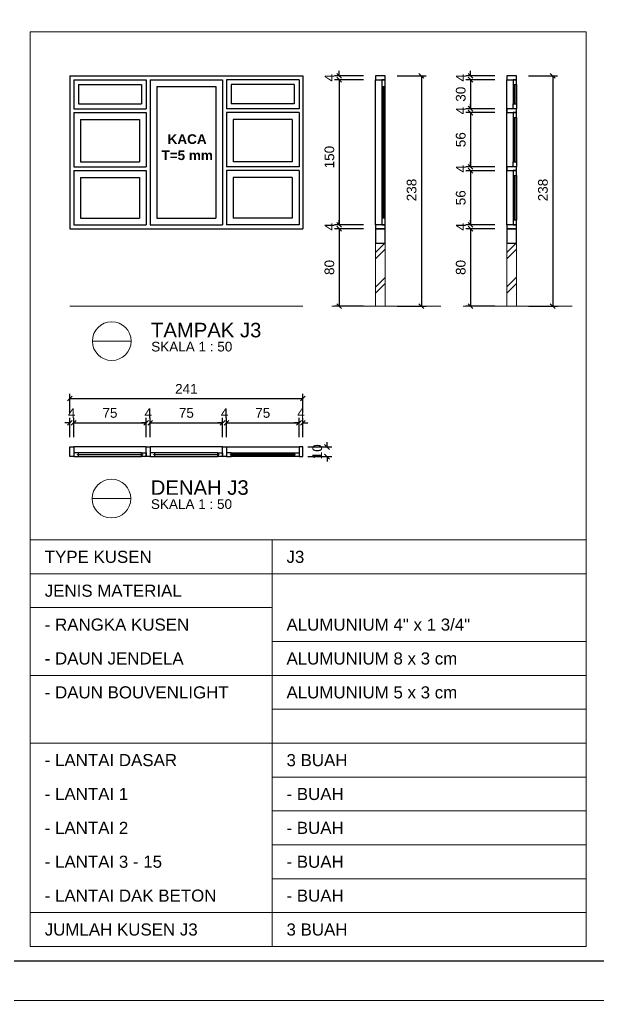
# Model space of a CAD drawing. Header units: millimetres. Extents: x -108 to 351, y -17 to 192.
# Drawn here: x 254.73 to 266.7, y -16.96 to 3.3 of the extents above; entities that cross this region are included whole.
import ezdxf
from ezdxf.enums import TextEntityAlignment as Align

# ---------------------------------------------------------------- set-up
doc = ezdxf.new("R2010")
doc.units = ezdxf.units.MM
doc.layers.get('defpoints').update_dxf_attribs({"color": 1})
for name, color, linetype, lineweight in [('ars', 11, 'Continuous', 0), ('BLK', 1, 'Continuous', 30), ('KOP', 7, 'Continuous', 20), ('KOP GARIS', 1, 'Continuous', 30), ('lan', 7, 'Continuous', 15), ('NOT', 7, 'Continuous', 20), ('tem', 5, 'Continuous', 20), ('u', 6, 'Continuous', 20), ('u @ 1', 6, 'Continuous', 20)]:
    doc.layers.add(name, color=color, linetype=linetype, lineweight=lineweight)
doc.layers.add('Kusen', color=30, linetype='Continuous')
doc.styles.get("Standard").update_dxf_attribs({"font": 'arial.ttf'})
doc.dimstyles.new('SK-50', dxfattribs={"dimscale": 0, "dimtxt": 0.2, "dimasz": 0.1, "dimexe": 0.1, "dimexo": 0, "dimgap": 0.1, "dimtad": 1, "dimdec": 0, "dimlfac": 50, "dimzin": 0, "dimdsep": 46, "dimtxsty": 'Standard', "dimblk": 'OBLIQUE', "dimcen": 0.09, "dimclrd": 256, "dimclre": 256, "dimclrt": 256, "dimadec": 0, "dimazin": 0, "dimtfac": 1, "dimtdec": 0, "dimtofl": 0, "dimtmove": 0, "dimatfit": 3, "dimldrblk": 'OBLIQUE', "dimfxl": 0, "dimtolj": 1, "dimtzin": 0, "dimarcsym": 0})

# ---------------------------------------------------------------- blocks, each defined once
blk = doc.blocks.new('KOPA2-TPAK r')
at = {"layer": 'KOP'}
blk.add_lwpolyline([(0, 0), (59.4, 0), (59.4, 42.135), (0, 42.135)], close=True, dxfattribs=at)
at = {"layer": 'KOP GARIS'}
blk.add_lwpolyline([(0.815, 0.815), (58.585, 0.815), (58.585, 41.32), (0.815, 41.32)], close=True, dxfattribs=at)
at = {"layer": 'KOP'}
for p in [(51.864, 6.612), (51.864, 6.212), (51.864, 5.812)]:
    blk.add_attdef('JUDUL', p, '', height=0.25, dxfattribs=at)
for tag, p in [('SKALA', (51.816, 4.913)), ('SKALA', (51.816, 4.602)), ('SKALA', (51.816, 4.312)), ('AR-00', (57.749, 3.195))]:
    blk.add_attdef(tag, text='', height=0.172, dxfattribs=at).set_placement(p, align=Align.MIDDLE_CENTER)
blk = doc.blocks.new('_Oblique')
at = {"color": 0, "linetype": 'ByBlock', "lineweight": -2}
blk.add_line((-0.5, -0.5), (0.5, 0.5), dxfattribs=at)
blk = doc.blocks.new('*D164')
at = {"layer": 'defpoints', "color": 0, "transparency": 16777216}
for p in [(255.853, -5.03), (255.773, -5.33), (255.853, -5.33)]:
    blk.add_point(p, dxfattribs=at)
at = {"layer": 'u', "lineweight": -2, "transparency": 16777216}
for p, q in [((255.773, -5.03), (255.673, -5.03)), ((255.773, -5.33), (255.773, -4.93)), ((255.853, -5.33), (255.853, -4.93)), ((255.853, -5.03), (255.953, -5.03))]:
    blk.add_line(p, q, dxfattribs=at)
at = {"layer": 'u', "lineweight": -2, "transparency": 16777216, "xscale": 0.1, "yscale": 0.1, "zscale": 0.1}
blk.add_blockref('_Oblique', (255.773, -5.03), dxfattribs=at)
at = {"layer": 'u', "lineweight": -2, "transparency": 16777216, "xscale": 0.1, "yscale": 0.1, "zscale": 0.1, "rotation": 180}
blk.add_blockref('_Oblique', (255.853, -5.03), dxfattribs=at)
at = {"layer": 'u', "transparency": 16777216, "insert": (255.813, -4.83), "char_height": 0.2, "attachment_point": 5}
blk.add_mtext('\\A1;4', dxfattribs=at)
blk = doc.blocks.new('*D66')
at = {"layer": 'defpoints', "color": 0, "transparency": 16777216}
for p in [(257.353, -5.03), (255.853, -5.33), (257.353, -5.33)]:
    blk.add_point(p, dxfattribs=at)
at = {"layer": 'u', "lineweight": -2, "transparency": 16777216}
for p, q in [((255.853, -5.33), (255.853, -4.93)), ((255.853, -5.03), (257.353, -5.03)), ((257.353, -5.33), (257.353, -4.93))]:
    blk.add_line(p, q, dxfattribs=at)
at = {"layer": 'u', "lineweight": -2, "transparency": 16777216, "xscale": 0.1, "yscale": 0.1, "zscale": 0.1, "rotation": 180}
blk.add_blockref('_Oblique', (255.853, -5.03), dxfattribs=at)
at = {"layer": 'u', "lineweight": -2, "transparency": 16777216, "xscale": 0.1, "yscale": 0.1, "zscale": 0.1}
blk.add_blockref('_Oblique', (257.353, -5.03), dxfattribs=at)
at = {"layer": 'u', "transparency": 16777216, "insert": (256.603, -4.828), "char_height": 0.2, "attachment_point": 5}
blk.add_mtext('\\A1;75', dxfattribs=at)
blk = doc.blocks.new('*D165')
at = {"layer": 'defpoints', "color": 0, "transparency": 16777216}
for p in [(257.433, -5.03), (257.353, -5.33), (257.433, -5.33)]:
    blk.add_point(p, dxfattribs=at)
at = {"layer": 'u', "lineweight": -2, "transparency": 16777216}
for p, q in [((257.353, -5.03), (257.253, -5.03)), ((257.353, -5.33), (257.353, -4.93)), ((257.433, -5.33), (257.433, -4.93)), ((257.433, -5.03), (257.533, -5.03))]:
    blk.add_line(p, q, dxfattribs=at)
at = {"layer": 'u', "lineweight": -2, "transparency": 16777216, "xscale": 0.1, "yscale": 0.1, "zscale": 0.1}
blk.add_blockref('_Oblique', (257.353, -5.03), dxfattribs=at)
at = {"layer": 'u', "lineweight": -2, "transparency": 16777216, "xscale": 0.1, "yscale": 0.1, "zscale": 0.1, "rotation": 180}
blk.add_blockref('_Oblique', (257.433, -5.03), dxfattribs=at)
at = {"layer": 'u', "transparency": 16777216, "insert": (257.393, -4.83), "char_height": 0.2, "attachment_point": 5}
blk.add_mtext('\\A1;4', dxfattribs=at)
blk = doc.blocks.new('*D166')
at = {"layer": 'defpoints', "color": 0, "transparency": 16777216}
for p in [(261.844, 2.059), (261.344, -0.941), (261.844, -0.941)]:
    blk.add_point(p, dxfattribs=at)
at = {"layer": 'u', "lineweight": -2, "transparency": 16777216}
for p, q in [((261.844, 2.059), (261.244, 2.059)), ((261.344, 2.059), (261.344, -0.941)), ((261.844, -0.941), (261.244, -0.941))]:
    blk.add_line(p, q, dxfattribs=at)
at = {"layer": 'u', "lineweight": -2, "transparency": 16777216, "xscale": 0.1, "yscale": 0.1, "zscale": 0.1}
for p, rotation in [((261.344, 2.059), 90), ((261.344, -0.941), 270)]:
    blk.add_blockref('_Oblique', p, dxfattribs=dict(at, rotation=rotation))
at = {"layer": 'u', "transparency": 16777216, "insert": (261.142, 0.459), "char_height": 0.2, "attachment_point": 5, "rotation": 90}
blk.add_mtext('\\A1;150', dxfattribs=at)
blk = doc.blocks.new('*D167')
at = {"layer": 'defpoints', "color": 0, "transparency": 16777216}
for p in [(261.344, 2.059), (261.844, 2.139), (261.844, 2.059)]:
    blk.add_point(p, dxfattribs=at)
at = {"layer": 'u', "lineweight": -2, "transparency": 16777216}
for p, q in [((261.344, 2.139), (261.344, 2.239)), ((261.844, 2.139), (261.244, 2.139)), ((261.844, 2.059), (261.244, 2.059)), ((261.344, 2.059), (261.344, 1.959))]:
    blk.add_line(p, q, dxfattribs=at)
at = {"layer": 'u', "lineweight": -2, "transparency": 16777216, "xscale": 0.1, "yscale": 0.1, "zscale": 0.1}
for p, rotation in [((261.344, 2.139), 270), ((261.344, 2.059), 90)]:
    blk.add_blockref('_Oblique', p, dxfattribs=dict(at, rotation=rotation))
at = {"layer": 'u', "transparency": 16777216, "insert": (261.144, 2.099), "char_height": 0.2, "attachment_point": 5, "rotation": 90}
blk.add_mtext('\\A1;4', dxfattribs=at)
blk = doc.blocks.new('*D168')
at = {"layer": 'defpoints', "color": 0, "transparency": 16777216}
for p in [(261.844, -0.941), (261.344, -1.021), (261.844, -1.021)]:
    blk.add_point(p, dxfattribs=at)
at = {"layer": 'u', "lineweight": -2, "transparency": 16777216}
for p, q in [((261.844, -0.941), (261.244, -0.941)), ((261.344, -0.941), (261.344, -0.841)), ((261.844, -1.021), (261.244, -1.021)), ((261.344, -1.021), (261.344, -1.121))]:
    blk.add_line(p, q, dxfattribs=at)
at = {"layer": 'u', "lineweight": -2, "transparency": 16777216, "xscale": 0.1, "yscale": 0.1, "zscale": 0.1}
for p, rotation in [((261.344, -0.941), 270), ((261.344, -1.021), 90)]:
    blk.add_blockref('_Oblique', p, dxfattribs=dict(at, rotation=rotation))
at = {"layer": 'u', "transparency": 16777216, "insert": (261.144, -0.981), "char_height": 0.2, "attachment_point": 5, "rotation": 90}
blk.add_mtext('\\A1;4', dxfattribs=at)
blk = doc.blocks.new('*D67')
at = {"layer": 'defpoints', "color": 0, "transparency": 16777216}
for p in [(261.844, -1.021), (261.344, -2.621), (261.844, -2.621)]:
    blk.add_point(p, dxfattribs=at)
at = {"layer": 'u', "lineweight": -2, "transparency": 16777216}
for p, q in [((261.844, -1.021), (261.244, -1.021)), ((261.344, -1.021), (261.344, -2.621)), ((261.844, -2.621), (261.244, -2.621))]:
    blk.add_line(p, q, dxfattribs=at)
at = {"layer": 'u', "lineweight": -2, "transparency": 16777216, "xscale": 0.1, "yscale": 0.1, "zscale": 0.1}
for p, rotation in [((261.344, -1.021), 90), ((261.344, -2.621), 270)]:
    blk.add_blockref('_Oblique', p, dxfattribs=dict(at, rotation=rotation))
at = {"layer": 'u', "transparency": 16777216, "insert": (261.142, -1.821), "char_height": 0.2, "attachment_point": 5, "rotation": 90}
blk.add_mtext('\\A1;80', dxfattribs=at)
blk = doc.blocks.new('*D169')
at = {"layer": 'defpoints', "color": 0, "transparency": 16777216}
for p in [(262.544, 2.139), (262.544, -2.621), (263.044, -2.621)]:
    blk.add_point(p, dxfattribs=at)
at = {"layer": 'u', "lineweight": -2, "transparency": 16777216}
for p, q in [((262.544, 2.139), (263.144, 2.139)), ((263.044, 2.139), (263.044, -2.621)), ((262.544, -2.621), (263.144, -2.621))]:
    blk.add_line(p, q, dxfattribs=at)
at = {"layer": 'u', "lineweight": -2, "transparency": 16777216, "xscale": 0.1, "yscale": 0.1, "zscale": 0.1}
for p, rotation in [((263.044, 2.139), 90), ((263.044, -2.621), 270)]:
    blk.add_blockref('_Oblique', p, dxfattribs=dict(at, rotation=rotation))
at = {"layer": 'u', "transparency": 16777216, "insert": (262.842, -0.221), "char_height": 0.2, "attachment_point": 5, "rotation": 90}
blk.add_mtext('\\A1;238', dxfattribs=at)
blk = doc.blocks.new('*D68')
at = {"layer": 'defpoints', "color": 0, "transparency": 16777216}
for p in [(260.693, -5.53), (260.693, -5.73), (261.093, -5.73)]:
    blk.add_point(p, dxfattribs=at)
at = {"layer": 'u', "lineweight": -2, "transparency": 16777216}
for p, q in [((261.093, -5.53), (261.093, -5.43)), ((260.693, -5.53), (261.193, -5.53)), ((260.693, -5.73), (261.193, -5.73)), ((261.093, -5.73), (261.093, -5.83))]:
    blk.add_line(p, q, dxfattribs=at)
at = {"layer": 'u', "lineweight": -2, "transparency": 16777216, "xscale": 0.1, "yscale": 0.1, "zscale": 0.1}
for p, rotation in [((261.093, -5.53), 270), ((261.093, -5.73), 90)]:
    blk.add_blockref('_Oblique', p, dxfattribs=dict(at, rotation=rotation))
at = {"layer": 'u', "transparency": 16777216, "insert": (260.891, -5.63), "char_height": 0.2, "attachment_point": 5, "rotation": 90}
blk.add_mtext('\\A1;10', dxfattribs=at)
blk = doc.blocks.new('Ndtpd')
blk.add_line((0.747, 0), (-0.747, 0))
blk.add_circle((0, 0), 0.747)
at = {"flags": 4}
for tag, height, p in [('NO', 0.5, (0, 0.148)), ('NOLBR', 0.3, (0, -0.398))]:
    blk.add_attdef(tag, text='', height=height, dxfattribs=at).set_placement(p, align=Align.CENTER)
for tag, p, height in [('NDTPD', (1.516, 0.148), 0.5), ('SKALA', (1.523, -0.398), 0.3)]:
    blk.add_attdef(tag, p, '', height=height, dxfattribs=at)
blk = doc.blocks.new('*D170')
at = {"layer": 'defpoints', "color": 0, "transparency": 16777216}
for p in [(258.933, -5.03), (257.433, -5.33), (258.933, -5.33)]:
    blk.add_point(p, dxfattribs=at)
at = {"layer": 'u', "lineweight": -2, "transparency": 16777216}
for p, q in [((257.433, -5.33), (257.433, -4.93)), ((257.433, -5.03), (258.933, -5.03)), ((258.933, -5.33), (258.933, -4.93))]:
    blk.add_line(p, q, dxfattribs=at)
at = {"layer": 'u', "lineweight": -2, "transparency": 16777216, "xscale": 0.1, "yscale": 0.1, "zscale": 0.1, "rotation": 180}
blk.add_blockref('_Oblique', (257.433, -5.03), dxfattribs=at)
at = {"layer": 'u', "lineweight": -2, "transparency": 16777216, "xscale": 0.1, "yscale": 0.1, "zscale": 0.1}
blk.add_blockref('_Oblique', (258.933, -5.03), dxfattribs=at)
at = {"layer": 'u', "transparency": 16777216, "insert": (258.183, -4.828), "char_height": 0.2, "attachment_point": 5}
blk.add_mtext('\\A1;75', dxfattribs=at)
blk = doc.blocks.new('*D171')
at = {"layer": 'defpoints', "color": 0, "transparency": 16777216}
for p in [(259.013, -5.03), (258.933, -5.33), (259.013, -5.33)]:
    blk.add_point(p, dxfattribs=at)
at = {"layer": 'u', "lineweight": -2, "transparency": 16777216}
for p, q in [((258.933, -5.03), (258.833, -5.03)), ((258.933, -5.33), (258.933, -4.93)), ((259.013, -5.33), (259.013, -4.93)), ((259.013, -5.03), (259.113, -5.03))]:
    blk.add_line(p, q, dxfattribs=at)
at = {"layer": 'u', "lineweight": -2, "transparency": 16777216, "xscale": 0.1, "yscale": 0.1, "zscale": 0.1}
blk.add_blockref('_Oblique', (258.933, -5.03), dxfattribs=at)
at = {"layer": 'u', "lineweight": -2, "transparency": 16777216, "xscale": 0.1, "yscale": 0.1, "zscale": 0.1, "rotation": 180}
blk.add_blockref('_Oblique', (259.013, -5.03), dxfattribs=at)
at = {"layer": 'u', "transparency": 16777216, "insert": (258.973, -4.83), "char_height": 0.2, "attachment_point": 5}
blk.add_mtext('\\A1;4', dxfattribs=at)
blk = doc.blocks.new('*D69')
at = {"layer": 'defpoints', "color": 0, "transparency": 16777216}
for p in [(260.593, -4.53), (255.773, -4.83), (260.593, -4.83)]:
    blk.add_point(p, dxfattribs=at)
at = {"layer": 'u', "lineweight": -2, "transparency": 16777216}
for p, q in [((255.773, -4.83), (255.773, -4.43)), ((260.593, -4.83), (260.593, -4.43)), ((255.773, -4.53), (260.593, -4.53))]:
    blk.add_line(p, q, dxfattribs=at)
at = {"layer": 'u', "lineweight": -2, "transparency": 16777216, "xscale": 0.1, "yscale": 0.1, "zscale": 0.1, "rotation": 180}
blk.add_blockref('_Oblique', (255.773, -4.53), dxfattribs=at)
at = {"layer": 'u', "lineweight": -2, "transparency": 16777216, "xscale": 0.1, "yscale": 0.1, "zscale": 0.1}
blk.add_blockref('_Oblique', (260.593, -4.53), dxfattribs=at)
at = {"layer": 'u', "transparency": 16777216, "insert": (258.183, -4.329), "char_height": 0.2, "attachment_point": 5}
blk.add_mtext('\\A1;241', dxfattribs=at)
blk = doc.blocks.new('*D172')
at = {"layer": 'defpoints', "color": 0, "transparency": 16777216}
for p in [(264.56, 0.179), (264.06, -0.941), (264.56, -0.941)]:
    blk.add_point(p, dxfattribs=at)
at = {"layer": 'u', "lineweight": -2, "transparency": 16777216}
for p, q in [((264.56, 0.179), (263.96, 0.179)), ((264.06, 0.179), (264.06, -0.941)), ((264.56, -0.941), (263.96, -0.941))]:
    blk.add_line(p, q, dxfattribs=at)
at = {"layer": 'u', "lineweight": -2, "transparency": 16777216, "xscale": 0.1, "yscale": 0.1, "zscale": 0.1}
for p, rotation in [((264.06, 0.179), 90), ((264.06, -0.941), 270)]:
    blk.add_blockref('_Oblique', p, dxfattribs=dict(at, rotation=rotation))
at = {"layer": 'u', "transparency": 16777216, "insert": (263.858, -0.381), "char_height": 0.2, "attachment_point": 5, "rotation": 90}
blk.add_mtext('\\A1;56', dxfattribs=at)
blk = doc.blocks.new('*D173')
at = {"layer": 'defpoints', "color": 0, "transparency": 16777216}
for p in [(264.06, 2.059), (264.56, 2.139), (264.56, 2.059)]:
    blk.add_point(p, dxfattribs=at)
at = {"layer": 'u', "lineweight": -2, "transparency": 16777216}
for p, q in [((264.06, 2.139), (264.06, 2.239)), ((264.56, 2.139), (263.96, 2.139)), ((264.56, 2.059), (263.96, 2.059)), ((264.06, 2.059), (264.06, 1.959))]:
    blk.add_line(p, q, dxfattribs=at)
at = {"layer": 'u', "lineweight": -2, "transparency": 16777216, "xscale": 0.1, "yscale": 0.1, "zscale": 0.1}
for p, rotation in [((264.06, 2.139), 270), ((264.06, 2.059), 90)]:
    blk.add_blockref('_Oblique', p, dxfattribs=dict(at, rotation=rotation))
at = {"layer": 'u', "transparency": 16777216, "insert": (263.86, 2.099), "char_height": 0.2, "attachment_point": 5, "rotation": 90}
blk.add_mtext('\\A1;4', dxfattribs=at)
blk = doc.blocks.new('*D174')
at = {"layer": 'defpoints', "color": 0, "transparency": 16777216}
for p in [(264.56, -0.941), (264.06, -1.021), (264.56, -1.021)]:
    blk.add_point(p, dxfattribs=at)
at = {"layer": 'u', "lineweight": -2, "transparency": 16777216}
for p, q in [((264.56, -0.941), (263.96, -0.941)), ((264.06, -0.941), (264.06, -0.841)), ((264.56, -1.021), (263.96, -1.021)), ((264.06, -1.021), (264.06, -1.121))]:
    blk.add_line(p, q, dxfattribs=at)
at = {"layer": 'u', "lineweight": -2, "transparency": 16777216, "xscale": 0.1, "yscale": 0.1, "zscale": 0.1}
for p, rotation in [((264.06, -0.941), 270), ((264.06, -1.021), 90)]:
    blk.add_blockref('_Oblique', p, dxfattribs=dict(at, rotation=rotation))
at = {"layer": 'u', "transparency": 16777216, "insert": (263.86, -0.981), "char_height": 0.2, "attachment_point": 5, "rotation": 90}
blk.add_mtext('\\A1;4', dxfattribs=at)
blk = doc.blocks.new('*D70')
at = {"layer": 'defpoints', "color": 0, "transparency": 16777216}
for p in [(264.56, -1.021), (264.06, -2.621), (264.56, -2.621)]:
    blk.add_point(p, dxfattribs=at)
at = {"layer": 'u', "lineweight": -2, "transparency": 16777216}
for p, q in [((264.56, -1.021), (263.96, -1.021)), ((264.06, -1.021), (264.06, -2.621)), ((264.56, -2.621), (263.96, -2.621))]:
    blk.add_line(p, q, dxfattribs=at)
at = {"layer": 'u', "lineweight": -2, "transparency": 16777216, "xscale": 0.1, "yscale": 0.1, "zscale": 0.1}
for p, rotation in [((264.06, -1.021), 90), ((264.06, -2.621), 270)]:
    blk.add_blockref('_Oblique', p, dxfattribs=dict(at, rotation=rotation))
at = {"layer": 'u', "transparency": 16777216, "insert": (263.858, -1.821), "char_height": 0.2, "attachment_point": 5, "rotation": 90}
blk.add_mtext('\\A1;80', dxfattribs=at)
blk = doc.blocks.new('*D175')
at = {"layer": 'defpoints', "color": 0, "transparency": 16777216}
for p in [(265.26, 2.139), (265.26, -2.621), (265.76, -2.621)]:
    blk.add_point(p, dxfattribs=at)
at = {"layer": 'u', "lineweight": -2, "transparency": 16777216}
for p, q in [((265.26, 2.139), (265.86, 2.139)), ((265.76, 2.139), (265.76, -2.621)), ((265.26, -2.621), (265.86, -2.621))]:
    blk.add_line(p, q, dxfattribs=at)
at = {"layer": 'u', "lineweight": -2, "transparency": 16777216, "xscale": 0.1, "yscale": 0.1, "zscale": 0.1}
for p, rotation in [((265.76, 2.139), 90), ((265.76, -2.621), 270)]:
    blk.add_blockref('_Oblique', p, dxfattribs=dict(at, rotation=rotation))
at = {"layer": 'u', "transparency": 16777216, "insert": (265.558, -0.221), "char_height": 0.2, "attachment_point": 5, "rotation": 90}
blk.add_mtext('\\A1;238', dxfattribs=at)
blk = doc.blocks.new('*D176')
at = {"layer": 'defpoints', "color": 0, "transparency": 16777216}
for p in [(264.56, 1.379), (264.06, 0.259), (264.56, 0.259)]:
    blk.add_point(p, dxfattribs=at)
at = {"layer": 'u', "lineweight": -2, "transparency": 16777216}
for p, q in [((264.56, 1.379), (263.96, 1.379)), ((264.06, 1.379), (264.06, 0.259)), ((264.56, 0.259), (263.96, 0.259))]:
    blk.add_line(p, q, dxfattribs=at)
at = {"layer": 'u', "lineweight": -2, "transparency": 16777216, "xscale": 0.1, "yscale": 0.1, "zscale": 0.1}
for p, rotation in [((264.06, 1.379), 90), ((264.06, 0.259), 270)]:
    blk.add_blockref('_Oblique', p, dxfattribs=dict(at, rotation=rotation))
at = {"layer": 'u', "transparency": 16777216, "insert": (263.858, 0.819), "char_height": 0.2, "attachment_point": 5, "rotation": 90}
blk.add_mtext('\\A1;56', dxfattribs=at)
blk = doc.blocks.new('*D177')
at = {"layer": 'defpoints', "color": 0, "transparency": 16777216}
for p in [(264.56, 0.259), (264.06, 0.179), (264.56, 0.179)]:
    blk.add_point(p, dxfattribs=at)
at = {"layer": 'u', "lineweight": -2, "transparency": 16777216}
for p, q in [((264.56, 0.259), (263.96, 0.259)), ((264.06, 0.259), (264.06, 0.359)), ((264.56, 0.179), (263.96, 0.179)), ((264.06, 0.179), (264.06, 0.079))]:
    blk.add_line(p, q, dxfattribs=at)
at = {"layer": 'u', "lineweight": -2, "transparency": 16777216, "xscale": 0.1, "yscale": 0.1, "zscale": 0.1}
for p, rotation in [((264.06, 0.259), 270), ((264.06, 0.179), 90)]:
    blk.add_blockref('_Oblique', p, dxfattribs=dict(at, rotation=rotation))
at = {"layer": 'u', "transparency": 16777216, "insert": (263.86, 0.219), "char_height": 0.2, "attachment_point": 5, "rotation": 90}
blk.add_mtext('\\A1;4', dxfattribs=at)
blk = doc.blocks.new('*D178')
at = {"layer": 'defpoints', "color": 0, "transparency": 16777216}
for p in [(264.56, 1.459), (264.06, 1.379), (264.56, 1.379)]:
    blk.add_point(p, dxfattribs=at)
at = {"layer": 'u', "lineweight": -2, "transparency": 16777216}
for p, q in [((264.56, 1.459), (263.96, 1.459)), ((264.06, 1.459), (264.06, 1.559)), ((264.56, 1.379), (263.96, 1.379)), ((264.06, 1.379), (264.06, 1.279))]:
    blk.add_line(p, q, dxfattribs=at)
at = {"layer": 'u', "lineweight": -2, "transparency": 16777216, "xscale": 0.1, "yscale": 0.1, "zscale": 0.1}
for p, rotation in [((264.06, 1.459), 270), ((264.06, 1.379), 90)]:
    blk.add_blockref('_Oblique', p, dxfattribs=dict(at, rotation=rotation))
at = {"layer": 'u', "transparency": 16777216, "insert": (263.86, 1.419), "char_height": 0.2, "attachment_point": 5, "rotation": 90}
blk.add_mtext('\\A1;4', dxfattribs=at)
blk = doc.blocks.new('*D179')
at = {"layer": 'defpoints', "color": 0, "transparency": 16777216}
for p in [(264.56, 2.059), (264.06, 1.459), (264.56, 1.459)]:
    blk.add_point(p, dxfattribs=at)
at = {"layer": 'u', "lineweight": -2, "transparency": 16777216}
for p, q in [((264.56, 2.059), (263.96, 2.059)), ((264.06, 2.059), (264.06, 1.459)), ((264.56, 1.459), (263.96, 1.459))]:
    blk.add_line(p, q, dxfattribs=at)
at = {"layer": 'u', "lineweight": -2, "transparency": 16777216, "xscale": 0.1, "yscale": 0.1, "zscale": 0.1}
for p, rotation in [((264.06, 2.059), 90), ((264.06, 1.459), 270)]:
    blk.add_blockref('_Oblique', p, dxfattribs=dict(at, rotation=rotation))
at = {"layer": 'u', "transparency": 16777216, "insert": (263.858, 1.759), "char_height": 0.2, "attachment_point": 5, "rotation": 90}
blk.add_mtext('\\A1;30', dxfattribs=at)
blk = doc.blocks.new('BV 241')
at = {"layer": 'Kusen'}
for p, q in [((-0.415, 0), (-1.165, 0)), ((-1.115, 0.1), (-0.465, 0.1)), ((-0.465, 0.06), (-1.115, 0.06)), ((-0.375, 0), (0.375, 0)), ((0.325, 0.1), (-0.325, 0.1)), ((-0.325, 0.06), (0.325, 0.06)), ((1.115, 0.1), (0.465, 0.1)), ((0.465, 0.06), (1.115, 0.06)), ((0.415, 0), (1.165, 0))]:
    blk.add_line(p, q, dxfattribs=at)
for points in [[(-1.205, 0), (-1.165, 0), (-1.165, 0.1), (-1.205, 0.1)], [(-0.375, 0), (-0.415, 0), (-0.415, 0.1), (-0.375, 0.1)], [(0.415, 0), (0.375, 0), (0.375, 0.1), (0.415, 0.1)], [(1.205, 0), (1.165, 0), (1.165, 0.1), (1.205, 0.1)]]:
    blk.add_lwpolyline(points, close=True, dxfattribs=at)
for points in [[(-1.115, 0.0775), (-1.115, 0.06), (-1.165, 0.06), (-1.165, 0.1), (-1.115, 0.1), (-1.115, 0.0825), (-1.125, 0.0825), (-1.125, 0.0775), (-1.115, 0.0775)], [(-0.465, 0.0775), (-0.465, 0.06), (-0.415, 0.06), (-0.415, 0.1), (-0.465, 0.1), (-0.465, 0.0825), (-0.455, 0.0825), (-0.455, 0.0775), (-0.465, 0.0775)], [(-0.325, 0.0775), (-0.325, 0.06), (-0.375, 0.06), (-0.375, 0.1), (-0.325, 0.1), (-0.325, 0.0825), (-0.335, 0.0825), (-0.335, 0.0775), (-0.325, 0.0775)], [(0.325, 0.0775), (0.325, 0.06), (0.375, 0.06), (0.375, 0.1), (0.325, 0.1), (0.325, 0.0825), (0.335, 0.0825), (0.335, 0.0775), (0.325, 0.0775)], [(0.465, 0.0775), (0.465, 0.06), (0.415, 0.06), (0.415, 0.1), (0.465, 0.1), (0.465, 0.0825), (0.455, 0.0825), (0.455, 0.0775), (0.465, 0.0775)], [(1.115, 0.0775), (1.115, 0.06), (1.165, 0.06), (1.165, 0.1), (1.115, 0.1), (1.115, 0.0825), (1.125, 0.0825), (1.125, 0.0775), (1.115, 0.0775)]]:
    blk.add_lwpolyline(points, dxfattribs=at)
at = {"layer": 'Kusen', "color": 141}
for points in [[(-1.125, 0.0775), (-0.455, 0.0775), (-0.455, 0.0825), (-1.125, 0.0825)], [(0.335, 0.0775), (-0.335, 0.0775), (-0.335, 0.0825), (0.335, 0.0825)], [(1.125, 0.0775), (0.455, 0.0775), (0.455, 0.0825), (1.125, 0.0825)]]:
    blk.add_lwpolyline(points, close=True, dxfattribs=at)
blk = doc.blocks.new('*D180')
at = {"layer": 'defpoints', "color": 0, "transparency": 16777216}
for p in [(260.513, -5.03), (259.013, -5.33), (260.513, -5.33)]:
    blk.add_point(p, dxfattribs=at)
at = {"layer": 'u', "lineweight": -2, "transparency": 16777216}
for p, q in [((259.013, -5.33), (259.013, -4.93)), ((259.013, -5.03), (260.513, -5.03)), ((260.513, -5.33), (260.513, -4.93))]:
    blk.add_line(p, q, dxfattribs=at)
at = {"layer": 'u', "lineweight": -2, "transparency": 16777216, "xscale": 0.1, "yscale": 0.1, "zscale": 0.1, "rotation": 180}
blk.add_blockref('_Oblique', (259.013, -5.03), dxfattribs=at)
at = {"layer": 'u', "lineweight": -2, "transparency": 16777216, "xscale": 0.1, "yscale": 0.1, "zscale": 0.1}
blk.add_blockref('_Oblique', (260.513, -5.03), dxfattribs=at)
at = {"layer": 'u', "transparency": 16777216, "insert": (259.763, -4.828), "char_height": 0.2, "attachment_point": 5}
blk.add_mtext('\\A1;75', dxfattribs=at)
blk = doc.blocks.new('*D181')
at = {"layer": 'defpoints', "color": 0, "transparency": 16777216}
for p in [(260.593, -5.03), (260.513, -5.33), (260.593, -5.33)]:
    blk.add_point(p, dxfattribs=at)
at = {"layer": 'u', "lineweight": -2, "transparency": 16777216}
for p, q in [((260.513, -5.03), (260.413, -5.03)), ((260.513, -5.33), (260.513, -4.93)), ((260.593, -5.33), (260.593, -4.93)), ((260.593, -5.03), (260.693, -5.03))]:
    blk.add_line(p, q, dxfattribs=at)
at = {"layer": 'u', "lineweight": -2, "transparency": 16777216, "xscale": 0.1, "yscale": 0.1, "zscale": 0.1}
blk.add_blockref('_Oblique', (260.513, -5.03), dxfattribs=at)
at = {"layer": 'u', "lineweight": -2, "transparency": 16777216, "xscale": 0.1, "yscale": 0.1, "zscale": 0.1, "rotation": 180}
blk.add_blockref('_Oblique', (260.593, -5.03), dxfattribs=at)
at = {"layer": 'u', "transparency": 16777216, "insert": (260.553, -4.83), "char_height": 0.2, "attachment_point": 5}
blk.add_mtext('\\A1;4', dxfattribs=at)

msp = doc.modelspace()

# ---------------------------------------------------------------- hatches: boundary and pattern name
at = {"layer": 'ars'}
h = msp.add_hatch(dxfattribs=at)
h.set_pattern_fill('TEMBOK', color=256, scale=0.502197)
h.set_pattern_definition([(225, (272.43883, 87.5378), (0.355107, -0.355107), []), (225, (272.3133, 87.5378), (0.355107, -0.355107), [])])
h.paths.add_polyline_path([(262.29412, -2.62093), (262.29412, -1.32093), (262.09412, -1.32093), (262.09412, -2.62093)])
h = msp.add_hatch(dxfattribs=at)
h.set_pattern_fill('TEMBOK', color=256, scale=0.502197)
h.set_pattern_definition([(225, (275.15403, 87.5378), (0.355107, -0.355107), []), (225, (275.0285, 87.5378), (0.355107, -0.355107), [])])
h.paths.add_polyline_path([(265.0102, -2.62093), (265.0102, -1.32093), (264.8102, -1.32093), (264.8102, -2.62093)])

# ---------------------------------------------------------------- linework, layer by layer
msp.add_lwpolyline([(262.25412, 1.91907), (262.25412, -0.80093), (262.26412, -0.80093), (262.26412, 1.91907)], close=True, dxfattribs=at)
for points in [[(264.9802, 1.55907), (264.9802, 1.95907), (264.9702, 1.95907), (264.9702, 1.55907)], [(264.9702, 1.27907), (264.9702, 0.35907)], [(264.9802, 0.35907), (264.9802, 1.27907)], [(264.9702, 0.07907), (264.9702, -0.84093), (264.9802, -0.84093), (264.9802, 0.07907)]]:
    msp.add_lwpolyline(points, dxfattribs=at)
at = {"layer": 'BLK'}
for points in [[(262.09412, -1.32093), (262.29412, -1.32093), (262.29412, -1.02093), (262.09412, -1.02093)], [(264.8102, -1.32093), (265.0102, -1.32093), (265.0102, -1.02093), (264.8102, -1.02093)]]:
    msp.add_lwpolyline(points, close=True, dxfattribs=at)
at = {"layer": 'Kusen', "linetype": 'ByBlock'}
for p, q in [((255.77267, 2.13907), (255.77267, -1.02093)), ((255.77267, 2.13907), (260.59267, 2.13907)), ((255.85267, 2.05907), (255.85267, 1.45907)), ((255.85267, 2.05907), (257.35267, 2.05907)), ((257.35267, 2.05907), (257.35267, 1.45907)), ((257.43267, 2.05907), (257.43267, -0.94093)), ((257.43267, 2.05907), (258.93267, 2.05907)), ((258.93267, 2.05907), (258.93267, -0.94093)), ((259.01267, 2.05907), (259.01267, 1.45907)), ((260.51267, 2.05907), (259.01267, 2.05907)), ((260.51267, 2.05907), (260.51267, 1.45907)), ((260.59267, 2.13907), (260.59267, -1.02093)), ((255.95267, 1.95907), (255.95267, 1.55907)), ((255.95267, 1.95907), (257.25267, 1.95907)), ((257.25267, 1.95907), (257.25267, 1.55907)), ((257.57267, 1.91907), (258.79267, 1.91907)), ((257.57267, 1.91907), (257.57267, -0.80093)), ((258.79267, 1.91907), (258.79267, -0.80093)), ((259.11267, 1.95907), (259.11267, 1.55907)), ((260.41267, 1.95907), (259.11267, 1.95907)), ((260.41267, 1.95907), (260.41267, 1.55907)), ((255.85267, 1.45907), (257.35267, 1.45907)), ((255.95267, 1.55907), (257.25267, 1.55907)), ((258.93267, 1.45907), (258.93267, 1.37907)), ((260.51267, 1.45907), (259.01267, 1.45907)), ((260.41267, 1.55907), (259.11267, 1.55907)), ((255.85267, 1.37907), (255.85267, 0.25907)), ((255.85267, 1.37907), (257.35267, 1.37907)), ((255.99267, 1.23907), (255.99267, 0.35907)), ((255.99267, 1.23907), (257.21267, 1.23907)), ((257.21267, 1.23907), (257.21267, 0.35907)), ((257.35267, 1.37907), (257.35267, 0.25907)), ((259.01267, 1.37907), (259.01267, 0.25907)), ((260.51267, 1.37907), (259.01267, 1.37907)), ((259.15267, 1.23907), (259.15267, 0.35907)), ((260.37267, 1.23907), (259.15267, 1.23907)), ((260.37267, 1.23907), (260.37267, 0.35907)), ((260.51267, 1.37907), (260.51267, 0.25907)), ((255.85267, 0.25907), (257.35267, 0.25907)), ((255.99267, 0.35907), (257.21267, 0.35907)), ((260.51267, 0.25907), (259.01267, 0.25907)), ((260.37267, 0.35907), (259.15267, 0.35907)), ((255.85267, 0.17907), (255.85267, -0.94093)), ((255.85267, 0.17907), (257.35267, 0.17907)), ((255.99267, 0.03907), (255.99267, -0.80093)), ((255.99267, 0.03907), (257.21267, 0.03907)), ((257.21267, 0.03907), (257.21267, -0.80093)), ((257.35267, 0.17907), (257.35267, -0.94093)), ((259.01267, 0.17907), (259.01267, -0.94093)), ((260.51267, 0.17907), (259.01267, 0.17907)), ((259.15267, 0.03907), (259.15267, -0.80093)), ((260.37267, 0.03907), (259.15267, 0.03907)), ((260.37267, 0.03907), (260.37267, -0.80093)), ((260.51267, 0.17907), (260.51267, -0.94093)), ((255.99267, -0.80093), (257.21267, -0.80093)), ((257.57267, -0.80093), (258.79267, -0.80093)), ((260.37267, -0.80093), (259.15267, -0.80093)), ((255.85267, -0.94093), (257.35267, -0.94093)), ((257.43267, -0.94093), (258.93267, -0.94093)), ((260.51267, -0.94093), (259.01267, -0.94093)), ((255.77267, -1.02093), (260.59267, -1.02093))]:
    msp.add_line(p, q, dxfattribs=at)
at = {"layer": 'Kusen'}
for p, q in [((262.09412, -0.94093), (262.09412, 2.05907)), ((264.8102, -0.94093), (264.8102, 2.05907)), ((262.22412, 1.91907), (262.22412, -0.80093)), ((262.29412, -0.80093), (262.29412, 1.91907)), ((264.9402, 1.95907), (264.9402, 1.55907)), ((265.0102, 1.95907), (265.0102, 1.55907)), ((264.9402, 1.27907), (264.9402, 0.35907)), ((265.0102, 1.27907), (265.0102, 0.35907)), ((264.9402, 0.07907), (264.9402, -0.84093)), ((265.0102, 0.07907), (265.0102, -0.84093))]:
    msp.add_line(p, q, dxfattribs=at)
for points in [[(262.09412, 2.05907), (262.29412, 2.05907), (262.29412, 2.13907), (262.09412, 2.13907)], [(262.22412, 1.91907), (262.29412, 1.91907), (262.29412, 2.05907), (262.22412, 2.05907)], [(264.8102, 2.05907), (265.0102, 2.05907), (265.0102, 2.13907), (264.8102, 2.13907)], [(264.9402, 1.95907), (265.0102, 1.95907), (265.0102, 2.05907), (264.9402, 2.05907)], [(264.8102, 1.37907), (265.0102, 1.37907), (265.0102, 1.45907), (264.8102, 1.45907)], [(264.9402, 1.55907), (265.0102, 1.55907), (265.0102, 1.45907), (264.9402, 1.45907)], [(264.9402, 1.27907), (265.0102, 1.27907), (265.0102, 1.37907), (264.9402, 1.37907)], [(264.8102, 0.17907), (265.0102, 0.17907), (265.0102, 0.25907), (264.8102, 0.25907)], [(264.9402, 0.35907), (265.0102, 0.35907), (265.0102, 0.25907), (264.9402, 0.25907)], [(264.9402, 0.07907), (265.0102, 0.07907), (265.0102, 0.17907), (264.9402, 0.17907)], [(262.22412, -0.94093), (262.29412, -0.94093), (262.29412, -0.80093), (262.22412, -0.80093)], [(262.09412, -1.02093), (262.29412, -1.02093), (262.29412, -0.94093), (262.09412, -0.94093)], [(264.8102, -1.02093), (265.0102, -1.02093), (265.0102, -0.94093), (264.8102, -0.94093)], [(264.9402, -0.94093), (265.0102, -0.94093), (265.0102, -0.84093), (264.9402, -0.84093)]]:
    msp.add_lwpolyline(points, close=True, dxfattribs=at)
at = {"layer": 'lan'}
for p, q in [((254.95435, -15.84995), (254.95435, 3.05005)), ((266.45435, 3.05005), (254.95435, 3.05005)), ((266.45435, -15.84995), (266.45435, 3.05005)), ((261.19412, -2.62093), (263.44819, -2.62093)), ((263.9102, -2.62093), (266.16428, -2.62093)), ((266.45435, -7.44995), (254.95435, -7.44995)), ((259.95435, -15.84995), (259.95435, -7.44995)), ((266.45435, -8.14995), (254.95435, -8.14995)), ((259.95435, -8.84995), (254.95435, -8.84995)), ((266.45435, -9.54995), (259.95435, -9.54995)), ((266.45435, -10.24995), (254.95435, -10.24995)), ((266.45435, -10.94995), (259.95435, -10.94995)), ((266.45435, -11.64995), (254.95435, -11.64995)), ((266.45435, -12.34995), (259.95435, -12.34995)), ((266.45435, -13.04995), (259.95435, -13.04995)), ((266.45435, -13.74995), (259.95435, -13.74995)), ((266.45435, -14.44995), (259.95435, -14.44995)), ((266.45435, -15.14995), (254.95435, -15.14995)), ((266.45435, -15.84995), (254.95435, -15.84995))]:
    msp.add_line(p, q, dxfattribs=at)
at = {"layer": 'lan', "linetype": 'Continuous', "ltscale": 2}
msp.add_line((260.59267, -2.62093), (255.77267, -2.62093), dxfattribs=at)
at = {"layer": 'tem'}
for p, q in [((262.29412, -1.02093), (262.09324, -1.02093)), ((262.09412, -1.32093), (262.09412, -2.62093)), ((262.29412, -2.62093), (262.29412, -1.32093)), ((264.8102, -1.32093), (264.8102, -2.62093)), ((265.0102, -2.62093), (265.0102, -1.32093))]:
    msp.add_line(p, q, dxfattribs=at)

# ---------------------------------------------------------------- block references
at = {"layer": 'KOP'}
msp.add_blockref('KOPA2-TPAK r', (230.63958, -16.96472), dxfattribs=at)
at = {"layer": 'Kusen', "xscale": 2, "yscale": 2, "zscale": 2, "rotation": 180}
msp.add_blockref('BV 241', (258.18267, -5.52965), dxfattribs=at)
at = {"layer": 'NOT'}
ref = msp.add_blockref('Ndtpd', (256.6406, -3.34353), dxfattribs=dict(at, xscale=0.5354752342704153, yscale=0.5354752342704153, zscale=0.5354752342704153))
ref.add_attrib('NDTPD', 'TAMPAK J3', (257.45239, -3.26451), dxfattribs={"layer": '0', "height": 0.3, "flags": 4})
ref.add_attrib('SKALA', 'SKALA 1 : 50', (257.45626, -3.55684), dxfattribs={"layer": '0', "height": 0.2, "flags": 4})
ref = msp.add_blockref('Ndtpd', (256.63457, -6.59715), dxfattribs=dict(at, xscale=0.5354752342704153, yscale=0.5354752342704153, zscale=0.5354752342704153))
ref.add_attrib('NDTPD', 'DENAH J3', (257.44636, -6.51813), dxfattribs={"layer": '0', "height": 0.3, "flags": 4})
ref.add_attrib('SKALA', 'SKALA 1 : 50', (257.45023, -6.81046), dxfattribs={"layer": '0', "height": 0.2, "flags": 4})

# ---------------------------------------------------------------- texts
for s, p in [('TYPE KUSEN', (255.25435, -7.92495)), ('J3', (260.25435, -7.92495)), ('JENIS MATERIAL', (255.25435, -8.62495)), ('- RANGKA KUSEN', (255.25435, -9.32495)), ('ALUMUNIUM 4" x 1 3/4"', (260.25435, -9.32495)), ('- DAUN JENDELA', (255.25435, -10.02495)), ('ALUMUNIUM 8 x 3 cm', (260.25435, -10.02495)), ('- DAUN BOUVENLIGHT', (255.25435, -10.72495)), ('ALUMUNIUM 5 x 3 cm', (260.25435, -10.72495)), ('- LANTAI DASAR', (255.25435, -12.12495)), ('3 BUAH', (260.25435, -12.12495)), ('- LANTAI 1', (255.25435, -12.82495)), ('- BUAH', (260.25435, -12.82495)), ('- LANTAI 2', (255.25435, -13.52495)), ('- BUAH', (260.25435, -13.52495)), ('- LANTAI 3 - 15', (255.25435, -14.22495)), ('- BUAH', (260.25435, -14.22495)), ('- LANTAI DAK BETON', (255.25435, -14.92495)), ('- BUAH', (260.25435, -14.92495)), ('JUMLAH KUSEN J3', (255.25435, -15.62495)), ('3 BUAH', (260.25435, -15.62495))]:
    msp.add_text(s, height=0.25, dxfattribs=at).set_placement(p)
at = {"layer": 'NOT', "insert": (257.65045, 0.93107), "char_height": 0.2, "attachment_point": 1}
msp.add_mtext_dynamic_manual_height_columns('\\pi0.14459;{\\fArial|b1|i0|c0|p34;KACA\\P\\pi0.017371;T=5 mm}', width=1.0743058, gutter_width=1.25, heights=[0], dxfattribs=at)

# ---------------------------------------------------------------- dimensions: what is measured, and where the dimension line sits
at = {"layer": 'u'}
for base, p1, p2, picture, middle in [((261.34412, -2.62093), (261.84412, -1.02093), (261.84412, -2.62093), '*D67', (261.34412, -1.82093)), ((264.0602, -2.62093), (264.5602, -1.02093), (264.5602, -2.62093), '*D70', (264.0602, -1.82093)), ((261.09267, -5.72965), (260.69267, -5.52965), (260.69267, -5.72965), '*D68', (261.09267, -5.62965))]:
    dim = msp.add_linear_dim(base=base, p1=p1, p2=p2, angle=270, dimstyle='SK-50', override={"dimscale": 1, "dimtxt": 0.2}, dxfattribs=at)
    dim.commit()
    dim.dimension.update_dxf_attribs({"geometry": picture, "text_midpoint": middle, "dimtype": 160})
for base, p1, p2, picture, middle in [((260.59267, -4.52965), (255.77267, -4.82965), (260.59267, -4.82965), '*D69', (258.18267, -4.52965)), ((257.35267, -5.02965), (255.85267, -5.32965), (257.35267, -5.32965), '*D66', (256.60267, -5.02965))]:
    dim = msp.add_linear_dim(base=base, p1=p1, p2=p2, dimstyle='SK-50', override={"dimscale": 1, "dimtxt": 0.2}, dxfattribs=at)
    dim.commit()
    dim.dimension.update_dxf_attribs({"geometry": picture, "text_midpoint": middle, "dimtype": 160})
at = {"layer": 'u @ 1'}
for base, p1, p2, picture, middle in [((261.34412, 2.05907), (261.84412, 2.13907), (261.84412, 2.05907), '*D167', (261.34412, 2.09907)), ((264.0602, 2.05907), (264.5602, 2.13907), (264.5602, 2.05907), '*D173', (264.0602, 2.09907)), ((261.34412, -0.94093), (261.84412, 2.05907), (261.84412, -0.94093), '*D166', (261.34412, 0.45907)), ((263.04412, -2.62093), (262.54412, 2.13907), (262.54412, -2.62093), '*D169', (263.04412, -0.22093)), ((264.0602, 1.45907), (264.5602, 2.05907), (264.5602, 1.45907), '*D179', (264.0602, 1.75907)), ((265.7602, -2.62093), (265.2602, 2.13907), (265.2602, -2.62093), '*D175', (265.7602, -0.22093)), ((264.0602, 0.25907), (264.5602, 1.37907), (264.5602, 0.25907), '*D176', (264.0602, 0.81907)), ((264.0602, 1.37907), (264.5602, 1.45907), (264.5602, 1.37907), '*D178', (264.0602, 1.41907)), ((264.0602, -0.94093), (264.5602, 0.17907), (264.5602, -0.94093), '*D172', (264.0602, -0.38093)), ((264.0602, 0.17907), (264.5602, 0.25907), (264.5602, 0.17907), '*D177', (264.0602, 0.21907)), ((261.34412, -1.02093), (261.84412, -0.94093), (261.84412, -1.02093), '*D168', (261.34412, -0.98093)), ((264.0602, -1.02093), (264.5602, -0.94093), (264.5602, -1.02093), '*D174', (264.0602, -0.98093))]:
    dim = msp.add_linear_dim(base=base, p1=p1, p2=p2, angle=270, dimstyle='SK-50', override={"dimscale": 1, "dimtxt": 0.2, "dimtix": 0, "dimtofl": 0, "dimtmove": 0, "dimatfit": 3}, dxfattribs=at)
    dim.commit()
    dim.dimension.update_dxf_attribs({"geometry": picture, "text_midpoint": middle, "dimtype": 128})
for base, p1, p2, override, picture, middle in [((255.85267, -5.02965), (255.77267, -5.32965), (255.85267, -5.32965), {"dimscale": 1, "dimtxt": 0.2, "dimtix": 0, "dimtofl": 0, "dimtmove": 0, "dimatfit": 3}, '*D164', (255.81267, -5.02965)), ((257.43267, -5.02965), (257.35267, -5.32965), (257.43267, -5.32965), {"dimscale": 1, "dimtxt": 0.2, "dimtix": 0, "dimtofl": 0, "dimtmove": 0, "dimatfit": 3}, '*D165', (257.39267, -5.02965)), ((258.93267, -5.02965), (257.43267, -5.32965), (258.93267, -5.32965), {"dimscale": 1, "dimtix": 0, "dimtofl": 0, "dimtmove": 0, "dimatfit": 3}, '*D170', (258.18267, -5.02965)), ((259.01267, -5.02965), (258.93267, -5.32965), (259.01267, -5.32965), {"dimscale": 1, "dimtxt": 0.2, "dimtix": 0, "dimtofl": 0, "dimtmove": 0, "dimatfit": 3}, '*D171', (258.97267, -5.02965)), ((260.51267, -5.02965), (259.01267, -5.32965), (260.51267, -5.32965), {"dimscale": 1, "dimtix": 0, "dimtofl": 0, "dimtmove": 0, "dimatfit": 3}, '*D180', (259.76267, -5.02965)), ((260.59267, -5.02965), (260.51267, -5.32965), (260.59267, -5.32965), {"dimscale": 1, "dimtxt": 0.2, "dimtix": 0, "dimtofl": 0, "dimtmove": 0, "dimatfit": 3}, '*D181', (260.55267, -5.02965))]:
    dim = msp.add_linear_dim(base=base, p1=p1, p2=p2, dimstyle='SK-50', override=override, dxfattribs=at)
    dim.commit()
    dim.dimension.update_dxf_attribs({"geometry": picture, "text_midpoint": middle, "dimtype": 128})

doc.saveas('drawing.dxf')
